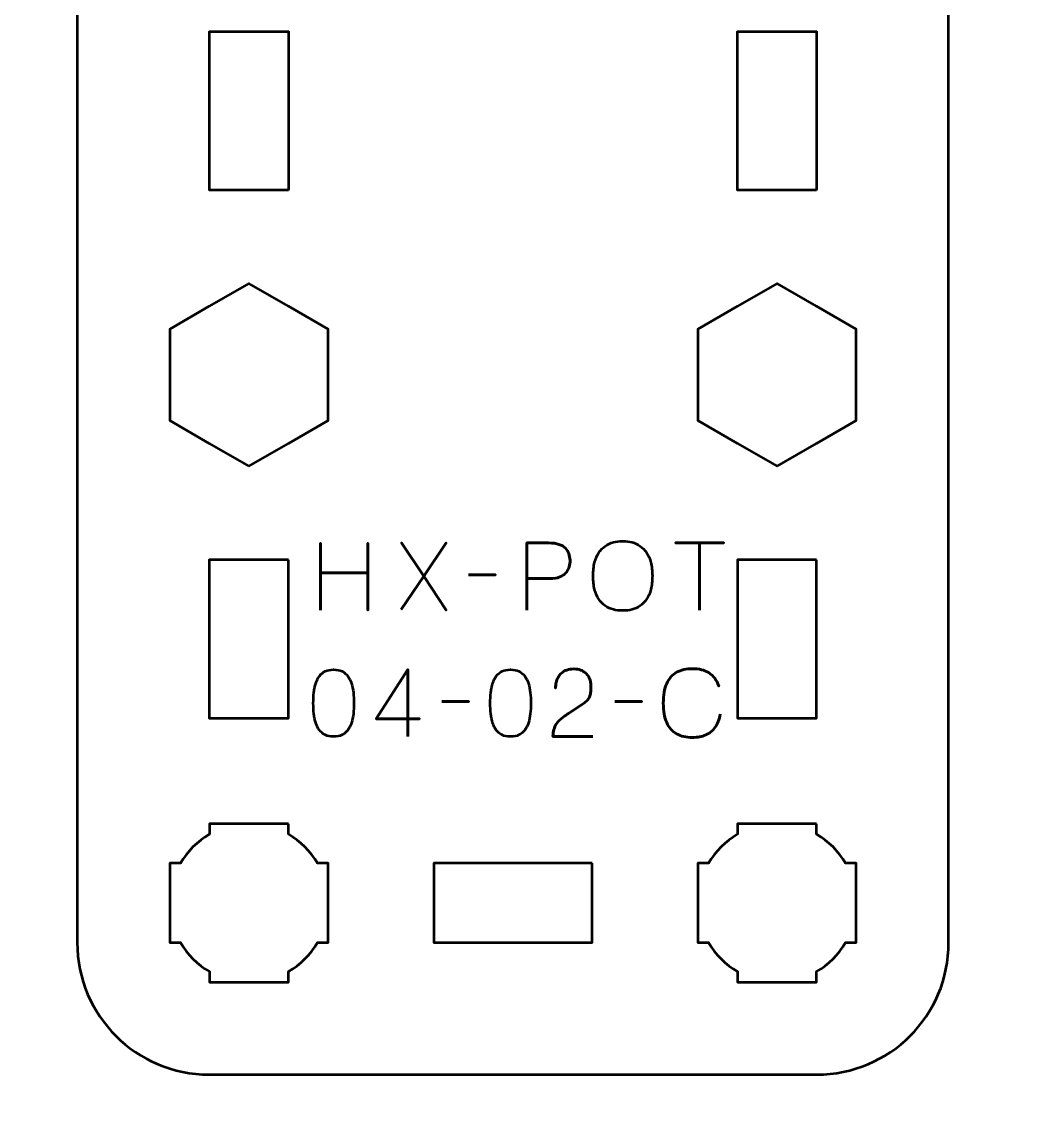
# Model space of a CAD drawing. Header units: centimetres. Extents: x -21 to 0, y -29.7 to 0.
# Drawn here: x -11.96 to -8.145, y -7.95 to -3.813 of the extents above; entities that cross this region are included whole.
import ezdxf

# ---------------------------------------------------------------- set-up
doc = ezdxf.new("R2010")
doc.units = ezdxf.units.CM
doc.header["$MEASUREMENT"] = 0
doc.layers.add('Layer 1', color=7, linetype='Continuous')

msp = doc.modelspace()

# ---------------------------------------------------------------- linework, layer by layer
at = {"layer": 'Layer 1', "color": 1, "lineweight": 53}
msp.add_open_spline([(-21.00003, -29.19995), (-21.00003, -29.19995), (-21.00003, -5.29992), (-21.00003, -5.29992), (-21.00003, -5.29992), (-21.00003, -5.21709), (-20.93286, -5.14992), (-20.85003, -5.14992), (-20.85003, -5.14992), (-20.7672, -5.14992), (-20.70003, -5.08275), (-20.70003, -4.99992), (-20.70003, -4.99992), (-20.70003, -4.91709), (-20.7672, -4.84992), (-20.85003, -4.84992), (-20.85003, -4.84992), (-20.93286, -4.84992), (-21.00003, -4.78275), (-21.00003, -4.69992), (-21.00003, -4.69992), (-21.00003, -4.61709), (-20.93286, -4.54992), (-20.85003, -4.54992), (-20.85003, -4.54992), (-20.7672, -4.54992), (-20.70003, -4.48275), (-20.70003, -4.39992), (-20.70003, -4.39992), (-20.70003, -4.31709), (-20.7672, -4.24992), (-20.85003, -4.24992), (-20.85003, -4.24992), (-20.93286, -4.24992), (-21.00003, -4.18275), (-21.00003, -4.09992), (-21.00003, -4.09992), (-21.00003, -4.01709), (-20.93286, -3.94992), (-20.85003, -3.94992), (-20.85003, -3.94992), (-20.7672, -3.94992), (-20.70003, -3.88275), (-20.70003, -3.79992), (-20.70003, -3.79992), (-20.70003, -3.71709), (-20.7672, -3.64992), (-20.85003, -3.64992), (-20.85003, -3.64992), (-20.93286, -3.64992), (-21.00003, -3.58275), (-21.00003, -3.49992), (-21.00003, -3.49992), (-21.00003, -3.41709), (-20.93286, -3.34992), (-20.85003, -3.34992), (-20.85003, -3.34992), (-20.7672, -3.34992), (-20.70003, -3.28275), (-20.70003, -3.19992), (-20.70003, -3.19992), (-20.70003, -3.11709), (-20.7672, -3.04992), (-20.85003, -3.04992), (-20.85003, -3.04992), (-20.93286, -3.04992), (-21.00003, -2.98275), (-21.00003, -2.89992), (-21.00003, -2.89992), (-21.00003, -2.81709), (-20.93286, -2.74992), (-20.85003, -2.74992), (-20.85003, -2.74992), (-20.7672, -2.74992), (-20.70003, -2.68275), (-20.70003, -2.59992), (-20.70003, -2.59992), (-20.70003, -2.51709), (-20.7672, -2.44992), (-20.85003, -2.44992), (-20.85003, -2.44992), (-20.93286, -2.44992), (-21.00003, -2.38275), (-21.00003, -2.29992), (-21.00003, -2.29992), (-21.00003, -2.21709), (-20.93286, -2.14992), (-20.85003, -2.14992), (-20.85003, -2.14992), (-20.7672, -2.14992), (-20.70003, -2.08275), (-20.70003, -1.99992), (-20.70003, -1.99992), (-20.70003, -1.91709), (-20.7672, -1.84992), (-20.85003, -1.84992), (-20.85003, -1.84992), (-20.93286, -1.84992), (-21.00003, -1.78275), (-21.00003, -1.69992), (-21.00003, -1.69992), (-21.00003, -1.61709), (-20.93286, -1.54992), (-20.85003, -1.54992), (-20.85003, -1.54992), (-20.7672, -1.54992), (-20.70003, -1.48275), (-20.70003, -1.39992), (-20.70003, -1.39992), (-20.70003, -1.31709), (-20.7672, -1.24992), (-20.85003, -1.24992), (-20.85003, -1.24992), (-20.93286, -1.24992), (-21.00003, -1.18275), (-21.00003, -1.09992), (-21.00003, -1.09992), (-21.00003, -1.09992), (-21.00003, -0.49992), (-21.00003, -0.49992), (-21.00003, -0.49992), (-21.00003, -0.22295), (-20.77694, 0.00004), (-20.49994, 0.00004), (-20.49994, 0.00004), (-20.49994, 0.00004), (-0.50008, 0.00004), (-0.50008, 0.00004), (-0.50008, 0.00004), (-0.22294, 0.00004), (0.00002, -0.22295), (0.00002, -0.49992), (0.00002, -0.49992), (0.00002, -0.49992), (0.00002, -29.19995), (0.00002, -29.19995), (0.00002, -29.19995), (0.00002, -29.47695), (-0.22294, -29.70004), (-0.50008, -29.70004), (-0.50008, -29.70004), (-0.50008, -29.70004), (-20.49994, -29.70004), (-20.49994, -29.70004), (-20.49994, -29.70004), (-20.77694, -29.70004), (-21.00003, -29.47695), (-21.00003, -29.19995)], degree=3, knots=[0, 0, 0, 0, 0.027027, 0.027027, 0.027027, 0.027027, 0.0540541, 0.0540541, 0.0540541, 0.0540541, 0.0810811, 0.0810811, 0.0810811, 0.0810811, 0.1081081, 0.1081081, 0.1081081, 0.1081081, 0.1351351, 0.1351351, 0.1351351, 0.1351351, 0.1621622, 0.1621622, 0.1621622, 0.1621622, 0.1891892, 0.1891892, 0.1891892, 0.1891892, 0.2162162, 0.2162162, 0.2162162, 0.2162162, 0.2432432, 0.2432432, 0.2432432, 0.2432432, 0.2702703, 0.2702703, 0.2702703, 0.2702703, 0.2972973, 0.2972973, 0.2972973, 0.2972973, 0.3243243, 0.3243243, 0.3243243, 0.3243243, 0.3513514, 0.3513514, 0.3513514, 0.3513514, 0.3783784, 0.3783784, 0.3783784, 0.3783784, 0.4054054, 0.4054054, 0.4054054, 0.4054054, 0.4324324, 0.4324324, 0.4324324, 0.4324324, 0.4594595, 0.4594595, 0.4594595, 0.4594595, 0.4864865, 0.4864865, 0.4864865, 0.4864865, 0.5135135, 0.5135135, 0.5135135, 0.5135135, 0.5405405, 0.5405405, 0.5405405, 0.5405405, 0.5675676, 0.5675676, 0.5675676, 0.5675676, 0.5945946, 0.5945946, 0.5945946, 0.5945946, 0.6216216, 0.6216216, 0.6216216, 0.6216216, 0.6486486, 0.6486486, 0.6486486, 0.6486486, 0.6756757, 0.6756757, 0.6756757, 0.6756757, 0.7027027, 0.7027027, 0.7027027, 0.7027027, 0.7297297, 0.7297297, 0.7297297, 0.7297297, 0.7567568, 0.7567568, 0.7567568, 0.7567568, 0.7837838, 0.7837838, 0.7837838, 0.7837838, 0.8108108, 0.8108108, 0.8108108, 0.8108108, 0.8378378, 0.8378378, 0.8378378, 0.8378378, 0.8648649, 0.8648649, 0.8648649, 0.8648649, 0.8918919, 0.8918919, 0.8918919, 0.8918919, 0.9189189, 0.9189189, 0.9189189, 0.9189189, 0.9459459, 0.9459459, 0.9459459, 0.9459459, 0.972973, 0.972973, 0.972973, 0.972973, 1, 1, 1, 1], dxfattribs=at)
at = {"layer": 'Layer 1', "color": 3, "lineweight": 53}
msp.add_open_spline([(-8.45002, -1.00008), (-8.45002, -1.00008), (-8.45002, -7.29993), (-8.45002, -7.29993), (-8.45002, -7.29993), (-8.45002, -7.57706), (-8.67312, -7.80002), (-8.95012, -7.80002), (-8.95012, -7.80002), (-8.95012, -7.80002), (-11.25004, -7.80002), (-11.25004, -7.80002), (-11.25004, -7.80002), (-11.52705, -7.80002), (-11.75, -7.57706), (-11.75, -7.29993), (-11.75, -7.29993), (-11.75, -7.29993), (-11.75, -1.00008), (-11.75, -1.00008), (-11.75, -1.00008), (-11.75, -0.72309), (-11.52705, -0.5), (-11.25004, -0.5), (-11.25004, -0.5), (-11.25004, -0.5), (-8.95012, -0.5), (-8.95012, -0.5), (-8.95012, -0.5), (-8.67312, -0.5), (-8.45002, -0.72309), (-8.45002, -1.00008)], degree=3, knots=[0, 0, 0, 0, 0.125, 0.125, 0.125, 0.125, 0.25, 0.25, 0.25, 0.25, 0.375, 0.375, 0.375, 0.375, 0.5, 0.5, 0.5, 0.5, 0.625, 0.625, 0.625, 0.625, 0.75, 0.75, 0.75, 0.75, 0.875, 0.875, 0.875, 0.875, 1, 1, 1, 1], dxfattribs=at)
at = {"layer": 'Layer 1', "lineweight": 53}
for points, knots in [([(-10.94996, -4.45002), (-10.94996, -4.45002), (-10.94996, -3.85002), (-10.94996, -3.85002), (-10.94996, -3.85002), (-10.94996, -3.85002), (-11.24996, -3.85002), (-11.24996, -3.85002), (-11.24996, -3.85002), (-11.24996, -3.85002), (-11.24996, -4.45002), (-11.24996, -4.45002), (-11.24996, -4.45002), (-11.24996, -4.45002), (-10.94996, -4.45002), (-10.94996, -4.45002)], [0, 0, 0, 0, 0.25, 0.25, 0.25, 0.25, 0.5, 0.5, 0.5, 0.5, 0.75, 0.75, 0.75, 0.75, 1, 1, 1, 1]), ([(-8.95004, -4.45002), (-8.95004, -4.45002), (-8.95004, -3.85002), (-8.95004, -3.85002), (-8.95004, -3.85002), (-8.95004, -3.85002), (-9.25004, -3.85002), (-9.25004, -3.85002), (-9.25004, -3.85002), (-9.25004, -3.85002), (-9.25004, -4.45002), (-9.25004, -4.45002), (-9.25004, -4.45002), (-9.25004, -4.45002), (-8.95004, -4.45002), (-8.95004, -4.45002)], [0, 0, 0, 0, 0.25, 0.25, 0.25, 0.25, 0.5, 0.5, 0.5, 0.5, 0.75, 0.75, 0.75, 0.75, 1, 1, 1, 1]), ([(-11.1, -5.49639), (-11.1, -5.49639), (-11.24999, -5.4098), (-11.24999, -5.4098), (-11.24999, -5.4098), (-11.24999, -5.4098), (-11.4, -5.3232), (-11.4, -5.3232), (-11.4, -5.3232), (-11.4, -5.3232), (-11.4, -5.14999), (-11.4, -5.14999), (-11.4, -5.14999), (-11.4, -5.14999), (-11.4, -4.97678), (-11.4, -4.97678), (-11.4, -4.97678), (-11.4, -4.97678), (-11.24999, -4.89018), (-11.24999, -4.89018), (-11.24999, -4.89018), (-11.24999, -4.89018), (-11.1, -4.80359), (-11.1, -4.80359), (-11.1, -4.80359), (-11.1, -4.80359), (-10.95001, -4.89018), (-10.95001, -4.89018), (-10.95001, -4.89018), (-10.95001, -4.89018), (-10.8, -4.97678), (-10.8, -4.97678), (-10.8, -4.97678), (-10.8, -4.97678), (-10.8, -5.14999), (-10.8, -5.14999), (-10.8, -5.14999), (-10.8, -5.14999), (-10.8, -5.3232), (-10.8, -5.3232), (-10.8, -5.3232), (-10.8, -5.3232), (-10.95001, -5.4098), (-10.95001, -5.4098), (-10.95001, -5.4098), (-10.95001, -5.4098), (-11.1, -5.49639), (-11.1, -5.49639)], [0, 0, 0, 0, 0.0833333, 0.0833333, 0.0833333, 0.0833333, 0.1666667, 0.1666667, 0.1666667, 0.1666667, 0.25, 0.25, 0.25, 0.25, 0.3333333, 0.3333333, 0.3333333, 0.3333333, 0.4166667, 0.4166667, 0.4166667, 0.4166667, 0.5, 0.5, 0.5, 0.5, 0.5833333, 0.5833333, 0.5833333, 0.5833333, 0.6666667, 0.6666667, 0.6666667, 0.6666667, 0.75, 0.75, 0.75, 0.75, 0.8333333, 0.8333333, 0.8333333, 0.8333333, 0.9166667, 0.9166667, 0.9166667, 0.9166667, 1, 1, 1, 1]), ([(-9.1, -5.49639), (-9.1, -5.49639), (-9.24999, -5.4098), (-9.24999, -5.4098), (-9.24999, -5.4098), (-9.24999, -5.4098), (-9.4, -5.3232), (-9.4, -5.3232), (-9.4, -5.3232), (-9.4, -5.3232), (-9.4, -5.14999), (-9.4, -5.14999), (-9.4, -5.14999), (-9.4, -5.14999), (-9.4, -4.97678), (-9.4, -4.97678), (-9.4, -4.97678), (-9.4, -4.97678), (-9.24999, -4.89018), (-9.24999, -4.89018), (-9.24999, -4.89018), (-9.24999, -4.89018), (-9.1, -4.80359), (-9.1, -4.80359), (-9.1, -4.80359), (-9.1, -4.80359), (-8.95001, -4.89018), (-8.95001, -4.89018), (-8.95001, -4.89018), (-8.95001, -4.89018), (-8.8, -4.97678), (-8.8, -4.97678), (-8.8, -4.97678), (-8.8, -4.97678), (-8.8, -5.14999), (-8.8, -5.14999), (-8.8, -5.14999), (-8.8, -5.14999), (-8.8, -5.3232), (-8.8, -5.3232), (-8.8, -5.3232), (-8.8, -5.3232), (-8.95001, -5.4098), (-8.95001, -5.4098), (-8.95001, -5.4098), (-8.95001, -5.4098), (-9.1, -5.49639), (-9.1, -5.49639)], [0, 0, 0, 0, 0.0833333, 0.0833333, 0.0833333, 0.0833333, 0.1666667, 0.1666667, 0.1666667, 0.1666667, 0.25, 0.25, 0.25, 0.25, 0.3333333, 0.3333333, 0.3333333, 0.3333333, 0.4166667, 0.4166667, 0.4166667, 0.4166667, 0.5, 0.5, 0.5, 0.5, 0.5833333, 0.5833333, 0.5833333, 0.5833333, 0.6666667, 0.6666667, 0.6666667, 0.6666667, 0.75, 0.75, 0.75, 0.75, 0.8333333, 0.8333333, 0.8333333, 0.8333333, 0.9166667, 0.9166667, 0.9166667, 0.9166667, 1, 1, 1, 1]), ([(-10.95004, -5.84998), (-10.95004, -5.84998), (-10.95004, -6.44998), (-10.95004, -6.44998), (-10.95004, -6.44998), (-10.95004, -6.44998), (-11.25004, -6.44998), (-11.25004, -6.44998), (-11.25004, -6.44998), (-11.25004, -6.44998), (-11.25004, -5.84998), (-11.25004, -5.84998), (-11.25004, -5.84998), (-11.25004, -5.84998), (-10.95004, -5.84998), (-10.95004, -5.84998)], [0, 0, 0, 0, 0.25, 0.25, 0.25, 0.25, 0.5, 0.5, 0.5, 0.5, 0.75, 0.75, 0.75, 0.75, 1, 1, 1, 1]), ([(-8.95012, -5.84998), (-8.95012, -5.84998), (-8.95012, -6.44998), (-8.95012, -6.44998), (-8.95012, -6.44998), (-8.95012, -6.44998), (-9.25012, -6.44998), (-9.25012, -6.44998), (-9.25012, -6.44998), (-9.25012, -6.44998), (-9.25012, -5.84998), (-9.25012, -5.84998), (-9.25012, -5.84998), (-9.25012, -5.84998), (-8.95012, -5.84998), (-8.95012, -5.84998)], [0, 0, 0, 0, 0.25, 0.25, 0.25, 0.25, 0.5, 0.5, 0.5, 0.5, 0.75, 0.75, 0.75, 0.75, 1, 1, 1, 1]), ([(-10.94993, -6.84999), (-10.94993, -6.84999), (-10.94993, -6.8901), (-10.94993, -6.8901), (-10.94993, -6.8901), (-10.90445, -6.91642), (-10.86642, -6.95445), (-10.84011, -6.99992), (-10.84011, -6.99992), (-10.84011, -6.99992), (-10.8, -6.99992), (-10.8, -6.99992), (-10.8, -6.99992), (-10.8, -6.99992), (-10.8, -7.14999), (-10.8, -7.14999), (-10.8, -7.14999), (-10.8, -7.14999), (-10.8, -7.29992), (-10.8, -7.29992), (-10.8, -7.29992), (-10.8, -7.29992), (-10.84011, -7.29992), (-10.84011, -7.29992), (-10.84011, -7.29992), (-10.86642, -7.34554), (-10.90445, -7.38346), (-10.94993, -7.40978), (-10.94993, -7.40978), (-10.94993, -7.40978), (-10.94993, -7.45), (-10.94993, -7.45), (-10.94993, -7.45), (-10.94993, -7.45), (-11.1, -7.45), (-11.1, -7.45), (-11.1, -7.45), (-11.1, -7.45), (-11.24993, -7.45), (-11.24993, -7.45), (-11.24993, -7.45), (-11.24993, -7.45), (-11.24993, -7.40978), (-11.24993, -7.40978), (-11.24993, -7.40978), (-11.2954, -7.38346), (-11.33343, -7.34554), (-11.35975, -7.29992), (-11.35975, -7.29992), (-11.35975, -7.29992), (-11.4, -7.29992), (-11.4, -7.29992), (-11.4, -7.29992), (-11.4, -7.29992), (-11.4, -7.14999), (-11.4, -7.14999), (-11.4, -7.14999), (-11.4, -7.14999), (-11.4, -6.99992), (-11.4, -6.99992), (-11.4, -6.99992), (-11.4, -6.99992), (-11.35975, -6.99992), (-11.35975, -6.99992), (-11.35975, -6.99992), (-11.33343, -6.95445), (-11.2954, -6.91642), (-11.24993, -6.8901), (-11.24993, -6.8901), (-11.24993, -6.8901), (-11.24993, -6.84999), (-11.24993, -6.84999), (-11.24993, -6.84999), (-11.24993, -6.84999), (-11.1, -6.84999), (-11.1, -6.84999), (-11.1, -6.84999), (-11.1, -6.84999), (-10.94993, -6.84999), (-10.94993, -6.84999)], [0, 0, 0, 0, 0.05, 0.05, 0.05, 0.05, 0.1, 0.1, 0.1, 0.1, 0.15, 0.15, 0.15, 0.15, 0.2, 0.2, 0.2, 0.2, 0.25, 0.25, 0.25, 0.25, 0.3, 0.3, 0.3, 0.3, 0.35, 0.35, 0.35, 0.35, 0.4, 0.4, 0.4, 0.4, 0.45, 0.45, 0.45, 0.45, 0.5, 0.5, 0.5, 0.5, 0.55, 0.55, 0.55, 0.55, 0.6, 0.6, 0.6, 0.6, 0.65, 0.65, 0.65, 0.65, 0.7, 0.7, 0.7, 0.7, 0.75, 0.75, 0.75, 0.75, 0.8, 0.8, 0.8, 0.8, 0.85, 0.85, 0.85, 0.85, 0.9, 0.9, 0.9, 0.9, 0.95, 0.95, 0.95, 0.95, 1, 1, 1, 1]), ([(-8.94993, -6.84999), (-8.94993, -6.84999), (-8.94993, -6.8901), (-8.94993, -6.8901), (-8.94993, -6.8901), (-8.90445, -6.91642), (-8.86642, -6.95445), (-8.84011, -6.99992), (-8.84011, -6.99992), (-8.84011, -6.99992), (-8.8, -6.99992), (-8.8, -6.99992), (-8.8, -6.99992), (-8.8, -6.99992), (-8.8, -7.14999), (-8.8, -7.14999), (-8.8, -7.14999), (-8.8, -7.14999), (-8.8, -7.29992), (-8.8, -7.29992), (-8.8, -7.29992), (-8.8, -7.29992), (-8.84011, -7.29992), (-8.84011, -7.29992), (-8.84011, -7.29992), (-8.86642, -7.34554), (-8.90445, -7.38346), (-8.94993, -7.40978), (-8.94993, -7.40978), (-8.94993, -7.40978), (-8.94993, -7.45), (-8.94993, -7.45), (-8.94993, -7.45), (-8.94993, -7.45), (-9.1, -7.45), (-9.1, -7.45), (-9.1, -7.45), (-9.1, -7.45), (-9.24993, -7.45), (-9.24993, -7.45), (-9.24993, -7.45), (-9.24993, -7.45), (-9.24993, -7.40978), (-9.24993, -7.40978), (-9.24993, -7.40978), (-9.2954, -7.38346), (-9.33343, -7.34554), (-9.35975, -7.29992), (-9.35975, -7.29992), (-9.35975, -7.29992), (-9.4, -7.29992), (-9.4, -7.29992), (-9.4, -7.29992), (-9.4, -7.29992), (-9.4, -7.14999), (-9.4, -7.14999), (-9.4, -7.14999), (-9.4, -7.14999), (-9.4, -6.99992), (-9.4, -6.99992), (-9.4, -6.99992), (-9.4, -6.99992), (-9.35975, -6.99992), (-9.35975, -6.99992), (-9.35975, -6.99992), (-9.33343, -6.95445), (-9.2954, -6.91642), (-9.24993, -6.8901), (-9.24993, -6.8901), (-9.24993, -6.8901), (-9.24993, -6.84999), (-9.24993, -6.84999), (-9.24993, -6.84999), (-9.24993, -6.84999), (-9.1, -6.84999), (-9.1, -6.84999), (-9.1, -6.84999), (-9.1, -6.84999), (-8.94993, -6.84999), (-8.94993, -6.84999)], [0, 0, 0, 0, 0.05, 0.05, 0.05, 0.05, 0.1, 0.1, 0.1, 0.1, 0.15, 0.15, 0.15, 0.15, 0.2, 0.2, 0.2, 0.2, 0.25, 0.25, 0.25, 0.25, 0.3, 0.3, 0.3, 0.3, 0.35, 0.35, 0.35, 0.35, 0.4, 0.4, 0.4, 0.4, 0.45, 0.45, 0.45, 0.45, 0.5, 0.5, 0.5, 0.5, 0.55, 0.55, 0.55, 0.55, 0.6, 0.6, 0.6, 0.6, 0.65, 0.65, 0.65, 0.65, 0.7, 0.7, 0.7, 0.7, 0.75, 0.75, 0.75, 0.75, 0.8, 0.8, 0.8, 0.8, 0.85, 0.85, 0.85, 0.85, 0.9, 0.9, 0.9, 0.9, 0.95, 0.95, 0.95, 0.95, 1, 1, 1, 1]), ([(-9.80007, -6.99993), (-9.80007, -6.99993), (-9.80007, -7.29993), (-9.80007, -7.29993), (-9.80007, -7.29993), (-9.80007, -7.29993), (-10.40007, -7.29993), (-10.40007, -7.29993), (-10.40007, -7.29993), (-10.40007, -7.29993), (-10.40007, -6.99993), (-10.40007, -6.99993), (-10.40007, -6.99993), (-10.40007, -6.99993), (-9.80007, -6.99993), (-9.80007, -6.99993)], [0, 0, 0, 0, 0.25, 0.25, 0.25, 0.25, 0.5, 0.5, 0.5, 0.5, 0.75, 0.75, 0.75, 0.75, 1, 1, 1, 1])]:
    msp.add_open_spline(points, degree=3, knots=knots, dxfattribs=at)
at = {"layer": 'Layer 1', "color": 5, "lineweight": 53}
for points, knots in [([(-10.82949, -6.04086), (-10.82949, -6.04086), (-10.82949, -5.9001), (-10.82949, -5.9001), (-10.82949, -5.9001), (-10.82949, -5.9001), (-10.64992, -5.9001), (-10.64992, -5.9001), (-10.64992, -5.9001), (-10.64992, -5.9001), (-10.64992, -6.04086), (-10.64992, -6.04086), (-10.64992, -6.04086), (-10.64992, -6.04086), (-10.64992, -5.78686), (-10.64992, -5.78686), (-10.64992, -5.78686), (-10.64992, -5.78686), (-10.64992, -5.9001), (-10.64992, -5.9001), (-10.64992, -5.9001), (-10.64992, -5.9001), (-10.82949, -5.9001), (-10.82949, -5.9001), (-10.82949, -5.9001), (-10.82949, -5.9001), (-10.82949, -5.78686), (-10.82949, -5.78686), (-10.82949, -5.78686), (-10.82949, -5.78686), (-10.82949, -6.04086), (-10.82949, -6.04086)], [0, 0, 0, 0, 0.125, 0.125, 0.125, 0.125, 0.25, 0.25, 0.25, 0.25, 0.375, 0.375, 0.375, 0.375, 0.5, 0.5, 0.5, 0.5, 0.625, 0.625, 0.625, 0.625, 0.75, 0.75, 0.75, 0.75, 0.875, 0.875, 0.875, 0.875, 1, 1, 1, 1]), ([(-10.52328, -6.0391), (-10.52328, -6.0391), (-10.43791, -5.9128), (-10.43791, -5.9128), (-10.43791, -5.9128), (-10.43791, -5.9128), (-10.52187, -5.78651), (-10.52187, -5.78651), (-10.52187, -5.78651), (-10.52187, -5.78651), (-10.43791, -5.9128), (-10.43791, -5.9128), (-10.43791, -5.9128), (-10.43791, -5.9128), (-10.35289, -5.78651), (-10.35289, -5.78651), (-10.35289, -5.78651), (-10.35289, -5.78651), (-10.43791, -5.9128), (-10.43791, -5.9128), (-10.43791, -5.9128), (-10.43791, -5.9128), (-10.35289, -6.04086), (-10.35289, -6.04086), (-10.35289, -6.04086), (-10.35289, -6.04086), (-10.43791, -5.9128), (-10.43791, -5.9128), (-10.43791, -5.9128), (-10.43791, -5.9128), (-10.52328, -6.0391), (-10.52328, -6.0391)], [0, 0, 0, 0, 0.125, 0.125, 0.125, 0.125, 0.25, 0.25, 0.25, 0.25, 0.375, 0.375, 0.375, 0.375, 0.5, 0.5, 0.5, 0.5, 0.625, 0.625, 0.625, 0.625, 0.75, 0.75, 0.75, 0.75, 0.875, 0.875, 0.875, 0.875, 1, 1, 1, 1]), ([(-10.04702, -6.04086), (-10.04702, -6.04086), (-10.04702, -5.78651), (-10.04702, -5.78651), (-10.04702, -5.78651), (-10.04702, -5.78651), (-9.96588, -5.78651), (-9.96588, -5.78651), (-9.96588, -5.78651), (-9.94965, -5.78656), (-9.93631, -5.78839), (-9.92578, -5.79191), (-9.92578, -5.79191), (-9.91531, -5.79538), (-9.90708, -5.80021), (-9.90114, -5.80632), (-9.90114, -5.80632), (-9.89521, -5.81238), (-9.89097, -5.81931), (-9.88839, -5.82713), (-9.88839, -5.82713), (-9.88586, -5.83495), (-9.88439, -5.84313), (-9.88404, -5.85177), (-9.88404, -5.85177), (-9.88362, -5.86041), (-9.88462, -5.86888), (-9.88697, -5.87711), (-9.88697, -5.87711), (-9.88939, -5.88534), (-9.89344, -5.89281), (-9.89926, -5.89951), (-9.89926, -5.89951), (-9.90503, -5.90622), (-9.91285, -5.91157), (-9.92266, -5.91551), (-9.92266, -5.91551), (-9.93248, -5.9195), (-9.94465, -5.9215), (-9.95918, -5.92162), (-9.95918, -5.92162), (-9.95918, -5.92162), (-10.04702, -5.92162), (-10.04702, -5.92162), (-10.04702, -5.92162), (-10.04702, -5.92162), (-9.95918, -5.92162), (-9.95918, -5.92162), (-9.95918, -5.92162), (-9.94495, -5.9215), (-9.9329, -5.9195), (-9.92313, -5.91551), (-9.92313, -5.91551), (-9.91332, -5.91157), (-9.9055, -5.90622), (-9.89962, -5.89951), (-9.89962, -5.89951), (-9.8938, -5.89281), (-9.88962, -5.88534), (-9.88715, -5.87711), (-9.88715, -5.87711), (-9.88468, -5.86888), (-9.88362, -5.86041), (-9.88404, -5.85177), (-9.88404, -5.85177), (-9.88439, -5.84313), (-9.88586, -5.83495), (-9.8885, -5.82713), (-9.8885, -5.82713), (-9.89109, -5.81931), (-9.89544, -5.81238), (-9.90138, -5.80632), (-9.90138, -5.80632), (-9.90738, -5.80021), (-9.91561, -5.79538), (-9.92607, -5.79191), (-9.92607, -5.79191), (-9.9366, -5.78839), (-9.94983, -5.78656), (-9.96588, -5.78651), (-9.96588, -5.78651), (-9.96588, -5.78651), (-10.04702, -5.78651), (-10.04702, -5.78651), (-10.04702, -5.78651), (-10.04702, -5.78651), (-10.04702, -6.04086), (-10.04702, -6.04086)], [0, 0, 0, 0, 0.0454545, 0.0454545, 0.0454545, 0.0454545, 0.0909091, 0.0909091, 0.0909091, 0.0909091, 0.1363636, 0.1363636, 0.1363636, 0.1363636, 0.1818182, 0.1818182, 0.1818182, 0.1818182, 0.2272727, 0.2272727, 0.2272727, 0.2272727, 0.2727273, 0.2727273, 0.2727273, 0.2727273, 0.3181818, 0.3181818, 0.3181818, 0.3181818, 0.3636364, 0.3636364, 0.3636364, 0.3636364, 0.4090909, 0.4090909, 0.4090909, 0.4090909, 0.4545455, 0.4545455, 0.4545455, 0.4545455, 0.5, 0.5, 0.5, 0.5, 0.5454545, 0.5454545, 0.5454545, 0.5454545, 0.5909091, 0.5909091, 0.5909091, 0.5909091, 0.6363636, 0.6363636, 0.6363636, 0.6363636, 0.6818182, 0.6818182, 0.6818182, 0.6818182, 0.7272727, 0.7272727, 0.7272727, 0.7272727, 0.7727273, 0.7727273, 0.7727273, 0.7727273, 0.8181818, 0.8181818, 0.8181818, 0.8181818, 0.8636364, 0.8636364, 0.8636364, 0.8636364, 0.9090909, 0.9090909, 0.9090909, 0.9090909, 0.9545455, 0.9545455, 0.9545455, 0.9545455, 1, 1, 1, 1]), ([(-9.68437, -6.04298), (-9.67196, -6.04304), (-9.6602, -6.04157), (-9.64897, -6.03868), (-9.64897, -6.03868), (-9.6378, -6.03574), (-9.62757, -6.03116), (-9.61822, -6.02481), (-9.61822, -6.02481), (-9.60887, -6.01852), (-9.60076, -6.01023), (-9.59388, -6), (-9.59388, -6), (-9.587, -5.98977), (-9.58171, -5.97736), (-9.57794, -5.96278), (-9.57794, -5.96278), (-9.57412, -5.9482), (-9.57224, -5.9312), (-9.57218, -5.91174), (-9.57218, -5.91174), (-9.57224, -5.89228), (-9.57412, -5.87529), (-9.57794, -5.86065), (-9.57794, -5.86065), (-9.58171, -5.84601), (-9.587, -5.83354), (-9.59388, -5.82325), (-9.59388, -5.82325), (-9.60076, -5.81296), (-9.60887, -5.80461), (-9.61822, -5.79821), (-9.61822, -5.79821), (-9.62757, -5.7918), (-9.6378, -5.78715), (-9.64897, -5.78415), (-9.64897, -5.78415), (-9.6602, -5.78121), (-9.67196, -5.77974), (-9.68437, -5.7798), (-9.68437, -5.7798), (-9.69677, -5.77974), (-9.70853, -5.78121), (-9.71976, -5.78415), (-9.71976, -5.78415), (-9.73093, -5.78715), (-9.74116, -5.7918), (-9.75051, -5.79821), (-9.75051, -5.79821), (-9.75986, -5.80461), (-9.76797, -5.81296), (-9.77485, -5.82325), (-9.77485, -5.82325), (-9.78173, -5.83354), (-9.78702, -5.84601), (-9.79079, -5.86065), (-9.79079, -5.86065), (-9.79461, -5.87529), (-9.79649, -5.89228), (-9.79655, -5.91174), (-9.79655, -5.91174), (-9.79649, -5.9312), (-9.79461, -5.9482), (-9.79079, -5.96278), (-9.79079, -5.96278), (-9.78702, -5.97736), (-9.78173, -5.98977), (-9.77485, -6), (-9.77485, -6), (-9.76797, -6.01023), (-9.75986, -6.01852), (-9.75051, -6.02481), (-9.75051, -6.02481), (-9.74116, -6.03116), (-9.73093, -6.03574), (-9.71976, -6.03868), (-9.71976, -6.03868), (-9.70853, -6.04157), (-9.69677, -6.04304), (-9.68437, -6.04298)], [0, 0, 0, 0, 0.05, 0.05, 0.05, 0.05, 0.1, 0.1, 0.1, 0.1, 0.15, 0.15, 0.15, 0.15, 0.2, 0.2, 0.2, 0.2, 0.25, 0.25, 0.25, 0.25, 0.3, 0.3, 0.3, 0.3, 0.35, 0.35, 0.35, 0.35, 0.4, 0.4, 0.4, 0.4, 0.45, 0.45, 0.45, 0.45, 0.5, 0.5, 0.5, 0.5, 0.55, 0.55, 0.55, 0.55, 0.6, 0.6, 0.6, 0.6, 0.65, 0.65, 0.65, 0.65, 0.7, 0.7, 0.7, 0.7, 0.75, 0.75, 0.75, 0.75, 0.8, 0.8, 0.8, 0.8, 0.85, 0.85, 0.85, 0.85, 0.9, 0.9, 0.9, 0.9, 0.95, 0.95, 0.95, 0.95, 1, 1, 1, 1]), ([(-9.68437, -6.04298), (-9.67196, -6.04304), (-9.6602, -6.04157), (-9.64897, -6.03868), (-9.64897, -6.03868), (-9.6378, -6.03574), (-9.62757, -6.03116), (-9.61822, -6.02481), (-9.61822, -6.02481), (-9.60887, -6.01852), (-9.60076, -6.01023), (-9.59388, -6), (-9.59388, -6), (-9.587, -5.98977), (-9.58171, -5.97736), (-9.57794, -5.96278), (-9.57794, -5.96278), (-9.57412, -5.9482), (-9.57224, -5.9312), (-9.57218, -5.91174), (-9.57218, -5.91174), (-9.57224, -5.89228), (-9.57412, -5.87529), (-9.57794, -5.86065), (-9.57794, -5.86065), (-9.58171, -5.84601), (-9.587, -5.83354), (-9.59388, -5.82325), (-9.59388, -5.82325), (-9.60076, -5.81296), (-9.60887, -5.80461), (-9.61822, -5.79821), (-9.61822, -5.79821), (-9.62757, -5.7918), (-9.6378, -5.78715), (-9.64897, -5.78415), (-9.64897, -5.78415), (-9.6602, -5.78121), (-9.67196, -5.77974), (-9.68437, -5.7798), (-9.68437, -5.7798), (-9.69677, -5.77974), (-9.70853, -5.78121), (-9.71976, -5.78415), (-9.71976, -5.78415), (-9.73093, -5.78715), (-9.74116, -5.7918), (-9.75051, -5.79821), (-9.75051, -5.79821), (-9.75986, -5.80461), (-9.76797, -5.81296), (-9.77485, -5.82325), (-9.77485, -5.82325), (-9.78173, -5.83354), (-9.78702, -5.84601), (-9.79079, -5.86065), (-9.79079, -5.86065), (-9.79461, -5.87529), (-9.79649, -5.89228), (-9.79655, -5.91174), (-9.79655, -5.91174), (-9.79649, -5.9312), (-9.79461, -5.9482), (-9.79079, -5.96278), (-9.79079, -5.96278), (-9.78702, -5.97736), (-9.78173, -5.98977), (-9.77485, -6), (-9.77485, -6), (-9.76797, -6.01023), (-9.75986, -6.01852), (-9.75051, -6.02481), (-9.75051, -6.02481), (-9.74116, -6.03116), (-9.73093, -6.03574), (-9.71976, -6.03868), (-9.71976, -6.03868), (-9.70853, -6.04157), (-9.69677, -6.04304), (-9.68437, -6.04298)], [0, 0, 0, 0, 0.05, 0.05, 0.05, 0.05, 0.1, 0.1, 0.1, 0.1, 0.15, 0.15, 0.15, 0.15, 0.2, 0.2, 0.2, 0.2, 0.25, 0.25, 0.25, 0.25, 0.3, 0.3, 0.3, 0.3, 0.35, 0.35, 0.35, 0.35, 0.4, 0.4, 0.4, 0.4, 0.45, 0.45, 0.45, 0.45, 0.5, 0.5, 0.5, 0.5, 0.55, 0.55, 0.55, 0.55, 0.6, 0.6, 0.6, 0.6, 0.65, 0.65, 0.65, 0.65, 0.7, 0.7, 0.7, 0.7, 0.75, 0.75, 0.75, 0.75, 0.8, 0.8, 0.8, 0.8, 0.85, 0.85, 0.85, 0.85, 0.9, 0.9, 0.9, 0.9, 0.95, 0.95, 0.95, 0.95, 1, 1, 1, 1]), ([(-9.39368, -6.04086), (-9.39368, -6.04086), (-9.39368, -5.78651), (-9.39368, -5.78651), (-9.39368, -5.78651), (-9.39368, -5.78651), (-9.48505, -5.78651), (-9.48505, -5.78651), (-9.48505, -5.78651), (-9.48505, -5.78651), (-9.3016, -5.78651), (-9.3016, -5.78651), (-9.3016, -5.78651), (-9.3016, -5.78651), (-9.39368, -5.78651), (-9.39368, -5.78651), (-9.39368, -5.78651), (-9.39368, -5.78651), (-9.39368, -6.04086), (-9.39368, -6.04086)], [0, 0, 0, 0, 0.2, 0.2, 0.2, 0.2, 0.4, 0.4, 0.4, 0.4, 0.6, 0.6, 0.6, 0.6, 0.8, 0.8, 0.8, 0.8, 1, 1, 1, 1]), ([(-10.26857, -5.90786), (-10.26857, -5.90786), (-10.16591, -5.90786), (-10.16591, -5.90786), (-10.16591, -5.90786), (-10.16591, -5.90786), (-10.26857, -5.90786), (-10.26857, -5.90786)], [0, 0, 0, 0, 0.5, 0.5, 0.5, 0.5, 1, 1, 1, 1]), ([(-10.77922, -6.52028), (-10.76688, -6.52022), (-10.75623, -6.51805), (-10.74736, -6.51381), (-10.74736, -6.51381), (-10.73854, -6.50958), (-10.73119, -6.50352), (-10.72531, -6.49582), (-10.72531, -6.49582), (-10.71949, -6.48806), (-10.7149, -6.47889), (-10.71149, -6.4683), (-10.71149, -6.4683), (-10.70814, -6.45772), (-10.70573, -6.44614), (-10.70438, -6.43344), (-10.70438, -6.43344), (-10.70296, -6.42074), (-10.70226, -6.40739), (-10.70232, -6.39328), (-10.70232, -6.39328), (-10.70226, -6.37923), (-10.70296, -6.36588), (-10.70438, -6.35324), (-10.70438, -6.35324), (-10.70573, -6.3406), (-10.70814, -6.32896), (-10.71149, -6.31837), (-10.71149, -6.31837), (-10.7149, -6.30785), (-10.71949, -6.29868), (-10.72531, -6.29086), (-10.72531, -6.29086), (-10.73119, -6.28309), (-10.73854, -6.27704), (-10.74736, -6.2728), (-10.74736, -6.2728), (-10.75623, -6.26851), (-10.76688, -6.26634), (-10.77922, -6.26628), (-10.77922, -6.26628), (-10.79157, -6.26634), (-10.80221, -6.26851), (-10.81109, -6.2728), (-10.81109, -6.2728), (-10.81991, -6.27704), (-10.82726, -6.28309), (-10.83314, -6.29086), (-10.83314, -6.29086), (-10.83896, -6.29868), (-10.84355, -6.30785), (-10.84696, -6.31837), (-10.84696, -6.31837), (-10.85031, -6.32896), (-10.85272, -6.3406), (-10.85407, -6.35324), (-10.85407, -6.35324), (-10.85548, -6.36588), (-10.85619, -6.37923), (-10.85613, -6.39328), (-10.85613, -6.39328), (-10.85619, -6.40739), (-10.85548, -6.42074), (-10.85407, -6.43344), (-10.85407, -6.43344), (-10.85272, -6.44614), (-10.85031, -6.45772), (-10.84696, -6.4683), (-10.84696, -6.4683), (-10.84355, -6.47889), (-10.83896, -6.48806), (-10.83314, -6.49582), (-10.83314, -6.49582), (-10.82726, -6.50352), (-10.81991, -6.50958), (-10.81109, -6.51381), (-10.81109, -6.51381), (-10.80221, -6.51805), (-10.79157, -6.52022), (-10.77922, -6.52028)], [0, 0, 0, 0, 0.05, 0.05, 0.05, 0.05, 0.1, 0.1, 0.1, 0.1, 0.15, 0.15, 0.15, 0.15, 0.2, 0.2, 0.2, 0.2, 0.25, 0.25, 0.25, 0.25, 0.3, 0.3, 0.3, 0.3, 0.35, 0.35, 0.35, 0.35, 0.4, 0.4, 0.4, 0.4, 0.45, 0.45, 0.45, 0.45, 0.5, 0.5, 0.5, 0.5, 0.55, 0.55, 0.55, 0.55, 0.6, 0.6, 0.6, 0.6, 0.65, 0.65, 0.65, 0.65, 0.7, 0.7, 0.7, 0.7, 0.75, 0.75, 0.75, 0.75, 0.8, 0.8, 0.8, 0.8, 0.85, 0.85, 0.85, 0.85, 0.9, 0.9, 0.9, 0.9, 0.95, 0.95, 0.95, 0.95, 1, 1, 1, 1]), ([(-10.77922, -6.52028), (-10.76688, -6.52022), (-10.75623, -6.51805), (-10.74736, -6.51381), (-10.74736, -6.51381), (-10.73854, -6.50958), (-10.73119, -6.50352), (-10.72531, -6.49582), (-10.72531, -6.49582), (-10.71949, -6.48806), (-10.7149, -6.47889), (-10.71149, -6.4683), (-10.71149, -6.4683), (-10.70814, -6.45772), (-10.70573, -6.44614), (-10.70438, -6.43344), (-10.70438, -6.43344), (-10.70296, -6.42074), (-10.70226, -6.40739), (-10.70232, -6.39328), (-10.70232, -6.39328), (-10.70226, -6.37923), (-10.70296, -6.36588), (-10.70438, -6.35324), (-10.70438, -6.35324), (-10.70573, -6.3406), (-10.70814, -6.32896), (-10.71149, -6.31837), (-10.71149, -6.31837), (-10.7149, -6.30785), (-10.71949, -6.29868), (-10.72531, -6.29086), (-10.72531, -6.29086), (-10.73119, -6.28309), (-10.73854, -6.27704), (-10.74736, -6.2728), (-10.74736, -6.2728), (-10.75623, -6.26851), (-10.76688, -6.26634), (-10.77922, -6.26628), (-10.77922, -6.26628), (-10.79157, -6.26634), (-10.80221, -6.26851), (-10.81109, -6.2728), (-10.81109, -6.2728), (-10.81991, -6.27704), (-10.82726, -6.28309), (-10.83314, -6.29086), (-10.83314, -6.29086), (-10.83896, -6.29868), (-10.84355, -6.30785), (-10.84696, -6.31837), (-10.84696, -6.31837), (-10.85031, -6.32896), (-10.85272, -6.3406), (-10.85407, -6.35324), (-10.85407, -6.35324), (-10.85548, -6.36588), (-10.85619, -6.37923), (-10.85613, -6.39328), (-10.85613, -6.39328), (-10.85619, -6.40739), (-10.85548, -6.42074), (-10.85407, -6.43344), (-10.85407, -6.43344), (-10.85272, -6.44614), (-10.85031, -6.45772), (-10.84696, -6.4683), (-10.84696, -6.4683), (-10.84355, -6.47889), (-10.83896, -6.48806), (-10.83314, -6.49582), (-10.83314, -6.49582), (-10.82726, -6.50352), (-10.81991, -6.50958), (-10.81109, -6.51381), (-10.81109, -6.51381), (-10.80221, -6.51805), (-10.79157, -6.52022), (-10.77922, -6.52028)], [0, 0, 0, 0, 0.05, 0.05, 0.05, 0.05, 0.1, 0.1, 0.1, 0.1, 0.15, 0.15, 0.15, 0.15, 0.2, 0.2, 0.2, 0.2, 0.25, 0.25, 0.25, 0.25, 0.3, 0.3, 0.3, 0.3, 0.35, 0.35, 0.35, 0.35, 0.4, 0.4, 0.4, 0.4, 0.45, 0.45, 0.45, 0.45, 0.5, 0.5, 0.5, 0.5, 0.55, 0.55, 0.55, 0.55, 0.6, 0.6, 0.6, 0.6, 0.65, 0.65, 0.65, 0.65, 0.7, 0.7, 0.7, 0.7, 0.75, 0.75, 0.75, 0.75, 0.8, 0.8, 0.8, 0.8, 0.85, 0.85, 0.85, 0.85, 0.9, 0.9, 0.9, 0.9, 0.95, 0.95, 0.95, 0.95, 1, 1, 1, 1]), ([(-10.49876, -6.52028), (-10.49876, -6.52028), (-10.49876, -6.26593), (-10.49876, -6.26593), (-10.49876, -6.26593), (-10.49876, -6.26593), (-10.61871, -6.45255), (-10.61871, -6.45255), (-10.61871, -6.45255), (-10.61871, -6.45255), (-10.45361, -6.45255), (-10.45361, -6.45255), (-10.45361, -6.45255), (-10.45361, -6.45255), (-10.61871, -6.45255), (-10.61871, -6.45255), (-10.61871, -6.45255), (-10.61871, -6.45255), (-10.49876, -6.26593), (-10.49876, -6.26593), (-10.49876, -6.26593), (-10.49876, -6.26593), (-10.49876, -6.52028), (-10.49876, -6.52028)], [0, 0, 0, 0, 0.1666667, 0.1666667, 0.1666667, 0.1666667, 0.3333333, 0.3333333, 0.3333333, 0.3333333, 0.5, 0.5, 0.5, 0.5, 0.6666667, 0.6666667, 0.6666667, 0.6666667, 0.8333333, 0.8333333, 0.8333333, 0.8333333, 1, 1, 1, 1]), ([(-10.10929, -6.52028), (-10.09695, -6.52022), (-10.0863, -6.51805), (-10.07743, -6.51381), (-10.07743, -6.51381), (-10.06861, -6.50958), (-10.06126, -6.50352), (-10.05538, -6.49582), (-10.05538, -6.49582), (-10.04956, -6.48806), (-10.04497, -6.47889), (-10.04156, -6.4683), (-10.04156, -6.4683), (-10.03821, -6.45772), (-10.0358, -6.44614), (-10.03445, -6.43344), (-10.03445, -6.43344), (-10.03303, -6.42074), (-10.03233, -6.40739), (-10.03239, -6.39328), (-10.03239, -6.39328), (-10.03233, -6.37923), (-10.03303, -6.36588), (-10.03445, -6.35324), (-10.03445, -6.35324), (-10.0358, -6.3406), (-10.03821, -6.32896), (-10.04156, -6.31837), (-10.04156, -6.31837), (-10.04497, -6.30785), (-10.04956, -6.29868), (-10.05538, -6.29086), (-10.05538, -6.29086), (-10.06126, -6.28309), (-10.06861, -6.27704), (-10.07743, -6.2728), (-10.07743, -6.2728), (-10.0863, -6.26851), (-10.09695, -6.26634), (-10.10929, -6.26628), (-10.10929, -6.26628), (-10.12164, -6.26634), (-10.13228, -6.26851), (-10.14116, -6.2728), (-10.14116, -6.2728), (-10.14998, -6.27704), (-10.15733, -6.28309), (-10.16321, -6.29086), (-10.16321, -6.29086), (-10.16903, -6.29868), (-10.17362, -6.30785), (-10.17703, -6.31837), (-10.17703, -6.31837), (-10.18038, -6.32896), (-10.18279, -6.3406), (-10.18414, -6.35324), (-10.18414, -6.35324), (-10.18555, -6.36588), (-10.18626, -6.37923), (-10.1862, -6.39328), (-10.1862, -6.39328), (-10.18626, -6.40739), (-10.18555, -6.42074), (-10.18414, -6.43344), (-10.18414, -6.43344), (-10.18279, -6.44614), (-10.18038, -6.45772), (-10.17703, -6.4683), (-10.17703, -6.4683), (-10.17362, -6.47889), (-10.16903, -6.48806), (-10.16321, -6.49582), (-10.16321, -6.49582), (-10.15733, -6.50352), (-10.14998, -6.50958), (-10.14116, -6.51381), (-10.14116, -6.51381), (-10.13228, -6.51805), (-10.12164, -6.52022), (-10.10929, -6.52028)], [0, 0, 0, 0, 0.05, 0.05, 0.05, 0.05, 0.1, 0.1, 0.1, 0.1, 0.15, 0.15, 0.15, 0.15, 0.2, 0.2, 0.2, 0.2, 0.25, 0.25, 0.25, 0.25, 0.3, 0.3, 0.3, 0.3, 0.35, 0.35, 0.35, 0.35, 0.4, 0.4, 0.4, 0.4, 0.45, 0.45, 0.45, 0.45, 0.5, 0.5, 0.5, 0.5, 0.55, 0.55, 0.55, 0.55, 0.6, 0.6, 0.6, 0.6, 0.65, 0.65, 0.65, 0.65, 0.7, 0.7, 0.7, 0.7, 0.75, 0.75, 0.75, 0.75, 0.8, 0.8, 0.8, 0.8, 0.85, 0.85, 0.85, 0.85, 0.9, 0.9, 0.9, 0.9, 0.95, 0.95, 0.95, 0.95, 1, 1, 1, 1]), ([(-10.10929, -6.52028), (-10.09695, -6.52022), (-10.0863, -6.51805), (-10.07743, -6.51381), (-10.07743, -6.51381), (-10.06861, -6.50958), (-10.06126, -6.50352), (-10.05538, -6.49582), (-10.05538, -6.49582), (-10.04956, -6.48806), (-10.04497, -6.47889), (-10.04156, -6.4683), (-10.04156, -6.4683), (-10.03821, -6.45772), (-10.0358, -6.44614), (-10.03445, -6.43344), (-10.03445, -6.43344), (-10.03303, -6.42074), (-10.03233, -6.40739), (-10.03239, -6.39328), (-10.03239, -6.39328), (-10.03233, -6.37923), (-10.03303, -6.36588), (-10.03445, -6.35324), (-10.03445, -6.35324), (-10.0358, -6.3406), (-10.03821, -6.32896), (-10.04156, -6.31837), (-10.04156, -6.31837), (-10.04497, -6.30785), (-10.04956, -6.29868), (-10.05538, -6.29086), (-10.05538, -6.29086), (-10.06126, -6.28309), (-10.06861, -6.27704), (-10.07743, -6.2728), (-10.07743, -6.2728), (-10.0863, -6.26851), (-10.09695, -6.26634), (-10.10929, -6.26628), (-10.10929, -6.26628), (-10.12164, -6.26634), (-10.13228, -6.26851), (-10.14116, -6.2728), (-10.14116, -6.2728), (-10.14998, -6.27704), (-10.15733, -6.28309), (-10.16321, -6.29086), (-10.16321, -6.29086), (-10.16903, -6.29868), (-10.17362, -6.30785), (-10.17703, -6.31837), (-10.17703, -6.31837), (-10.18038, -6.32896), (-10.18279, -6.3406), (-10.18414, -6.35324), (-10.18414, -6.35324), (-10.18555, -6.36588), (-10.18626, -6.37923), (-10.1862, -6.39328), (-10.1862, -6.39328), (-10.18626, -6.40739), (-10.18555, -6.42074), (-10.18414, -6.43344), (-10.18414, -6.43344), (-10.18279, -6.44614), (-10.18038, -6.45772), (-10.17703, -6.4683), (-10.17703, -6.4683), (-10.17362, -6.47889), (-10.16903, -6.48806), (-10.16321, -6.49582), (-10.16321, -6.49582), (-10.15733, -6.50352), (-10.14998, -6.50958), (-10.14116, -6.51381), (-10.14116, -6.51381), (-10.13228, -6.51805), (-10.12164, -6.52022), (-10.10929, -6.52028)], [0, 0, 0, 0, 0.05, 0.05, 0.05, 0.05, 0.1, 0.1, 0.1, 0.1, 0.15, 0.15, 0.15, 0.15, 0.2, 0.2, 0.2, 0.2, 0.25, 0.25, 0.25, 0.25, 0.3, 0.3, 0.3, 0.3, 0.35, 0.35, 0.35, 0.35, 0.4, 0.4, 0.4, 0.4, 0.45, 0.45, 0.45, 0.45, 0.5, 0.5, 0.5, 0.5, 0.55, 0.55, 0.55, 0.55, 0.6, 0.6, 0.6, 0.6, 0.65, 0.65, 0.65, 0.65, 0.7, 0.7, 0.7, 0.7, 0.75, 0.75, 0.75, 0.75, 0.8, 0.8, 0.8, 0.8, 0.85, 0.85, 0.85, 0.85, 0.9, 0.9, 0.9, 0.9, 0.95, 0.95, 0.95, 0.95, 1, 1, 1, 1]), ([(-9.79744, -6.52028), (-9.79744, -6.52028), (-9.94878, -6.52028), (-9.94878, -6.52028), (-9.94878, -6.52028), (-9.94849, -6.51005), (-9.94719, -6.50099), (-9.94502, -6.49323), (-9.94502, -6.49323), (-9.94278, -6.48547), (-9.93978, -6.47865), (-9.93608, -6.47277), (-9.93608, -6.47277), (-9.93232, -6.46689), (-9.92802, -6.46166), (-9.92314, -6.45707), (-9.92314, -6.45707), (-9.91826, -6.45243), (-9.91303, -6.4482), (-9.90739, -6.4442), (-9.90739, -6.4442), (-9.90174, -6.44026), (-9.89592, -6.43632), (-9.88987, -6.43244), (-9.88987, -6.43244), (-9.88987, -6.43244), (-9.82954, -6.39222), (-9.82954, -6.39222), (-9.82954, -6.39222), (-9.82337, -6.38787), (-9.81855, -6.38311), (-9.81513, -6.37799), (-9.81513, -6.37799), (-9.81167, -6.37288), (-9.80926, -6.36747), (-9.80779, -6.36176), (-9.80779, -6.36176), (-9.80637, -6.35612), (-9.80549, -6.3503), (-9.8052, -6.34442), (-9.8052, -6.34442), (-9.8049, -6.33848), (-9.80479, -6.33254), (-9.80485, -6.3266), (-9.80485, -6.3266), (-9.80485, -6.32172), (-9.80549, -6.31649), (-9.80679, -6.31085), (-9.80679, -6.31085), (-9.80814, -6.30526), (-9.81025, -6.29967), (-9.81325, -6.29415), (-9.81325, -6.29415), (-9.81625, -6.28862), (-9.82025, -6.28356), (-9.82525, -6.27898), (-9.82525, -6.27898), (-9.83025, -6.27445), (-9.83642, -6.27081), (-9.84377, -6.26804), (-9.84377, -6.26804), (-9.85112, -6.26528), (-9.85976, -6.26387), (-9.86976, -6.26381), (-9.86976, -6.26381), (-9.87981, -6.26387), (-9.88869, -6.26528), (-9.89633, -6.26798), (-9.89633, -6.26798), (-9.90398, -6.27069), (-9.9105, -6.27445), (-9.91591, -6.27921), (-9.91591, -6.27921), (-9.92132, -6.28398), (-9.92567, -6.2895), (-9.92908, -6.29568), (-9.92908, -6.29568), (-9.93249, -6.30185), (-9.93496, -6.30844), (-9.93655, -6.31537), (-9.93655, -6.31537), (-9.93814, -6.32231), (-9.9389, -6.32937), (-9.9389, -6.33648), (-9.9389, -6.33648), (-9.9389, -6.32937), (-9.93814, -6.32231), (-9.93655, -6.31537), (-9.93655, -6.31537), (-9.93496, -6.30844), (-9.93249, -6.30185), (-9.92908, -6.29568), (-9.92908, -6.29568), (-9.92567, -6.2895), (-9.92132, -6.28398), (-9.91591, -6.27921), (-9.91591, -6.27921), (-9.9105, -6.27445), (-9.90398, -6.27069), (-9.89633, -6.26798), (-9.89633, -6.26798), (-9.88869, -6.26528), (-9.87981, -6.26387), (-9.86976, -6.26381), (-9.86976, -6.26381), (-9.85976, -6.26387), (-9.85112, -6.26528), (-9.84377, -6.26804), (-9.84377, -6.26804), (-9.83642, -6.27081), (-9.83025, -6.27445), (-9.82525, -6.27898), (-9.82525, -6.27898), (-9.82025, -6.28356), (-9.81625, -6.28862), (-9.81325, -6.29415), (-9.81325, -6.29415), (-9.81025, -6.29967), (-9.80814, -6.30526), (-9.80679, -6.31085), (-9.80679, -6.31085), (-9.80549, -6.31649), (-9.80485, -6.32172), (-9.80485, -6.3266), (-9.80485, -6.3266), (-9.80479, -6.33254), (-9.8049, -6.33848), (-9.8052, -6.34442), (-9.8052, -6.34442), (-9.80549, -6.3503), (-9.80637, -6.35612), (-9.80779, -6.36176), (-9.80779, -6.36176), (-9.80926, -6.36747), (-9.81167, -6.37288), (-9.81513, -6.37799), (-9.81513, -6.37799), (-9.81855, -6.38311), (-9.82337, -6.38787), (-9.82954, -6.39222), (-9.82954, -6.39222), (-9.82954, -6.39222), (-9.88987, -6.43244), (-9.88987, -6.43244), (-9.88987, -6.43244), (-9.89592, -6.43632), (-9.90174, -6.44026), (-9.90739, -6.4442), (-9.90739, -6.4442), (-9.91303, -6.4482), (-9.91826, -6.45243), (-9.92314, -6.45707), (-9.92314, -6.45707), (-9.92802, -6.46166), (-9.93232, -6.46689), (-9.93608, -6.47277), (-9.93608, -6.47277), (-9.93978, -6.47865), (-9.94278, -6.48547), (-9.94502, -6.49323), (-9.94502, -6.49323), (-9.94719, -6.50099), (-9.94849, -6.51005), (-9.94878, -6.52028), (-9.94878, -6.52028), (-9.94878, -6.52028), (-9.79744, -6.52028), (-9.79744, -6.52028)], [0, 0, 0, 0, 0.0238095, 0.0238095, 0.0238095, 0.0238095, 0.047619, 0.047619, 0.047619, 0.047619, 0.0714286, 0.0714286, 0.0714286, 0.0714286, 0.0952381, 0.0952381, 0.0952381, 0.0952381, 0.1190476, 0.1190476, 0.1190476, 0.1190476, 0.1428571, 0.1428571, 0.1428571, 0.1428571, 0.1666667, 0.1666667, 0.1666667, 0.1666667, 0.1904762, 0.1904762, 0.1904762, 0.1904762, 0.2142857, 0.2142857, 0.2142857, 0.2142857, 0.2380952, 0.2380952, 0.2380952, 0.2380952, 0.2619048, 0.2619048, 0.2619048, 0.2619048, 0.2857143, 0.2857143, 0.2857143, 0.2857143, 0.3095238, 0.3095238, 0.3095238, 0.3095238, 0.3333333, 0.3333333, 0.3333333, 0.3333333, 0.3571429, 0.3571429, 0.3571429, 0.3571429, 0.3809524, 0.3809524, 0.3809524, 0.3809524, 0.4047619, 0.4047619, 0.4047619, 0.4047619, 0.4285714, 0.4285714, 0.4285714, 0.4285714, 0.452381, 0.452381, 0.452381, 0.452381, 0.4761905, 0.4761905, 0.4761905, 0.4761905, 0.5, 0.5, 0.5, 0.5, 0.5238095, 0.5238095, 0.5238095, 0.5238095, 0.547619, 0.547619, 0.547619, 0.547619, 0.5714286, 0.5714286, 0.5714286, 0.5714286, 0.5952381, 0.5952381, 0.5952381, 0.5952381, 0.6190476, 0.6190476, 0.6190476, 0.6190476, 0.6428571, 0.6428571, 0.6428571, 0.6428571, 0.6666667, 0.6666667, 0.6666667, 0.6666667, 0.6904762, 0.6904762, 0.6904762, 0.6904762, 0.7142857, 0.7142857, 0.7142857, 0.7142857, 0.7380952, 0.7380952, 0.7380952, 0.7380952, 0.7619048, 0.7619048, 0.7619048, 0.7619048, 0.7857143, 0.7857143, 0.7857143, 0.7857143, 0.8095238, 0.8095238, 0.8095238, 0.8095238, 0.8333333, 0.8333333, 0.8333333, 0.8333333, 0.8571429, 0.8571429, 0.8571429, 0.8571429, 0.8809524, 0.8809524, 0.8809524, 0.8809524, 0.9047619, 0.9047619, 0.9047619, 0.9047619, 0.9285714, 0.9285714, 0.9285714, 0.9285714, 0.952381, 0.952381, 0.952381, 0.952381, 0.9761905, 0.9761905, 0.9761905, 0.9761905, 1, 1, 1, 1]), ([(-9.31483, -6.43491), (-9.31859, -6.45507), (-9.32518, -6.47171), (-9.33441, -6.48477), (-9.33441, -6.48477), (-9.3437, -6.49776), (-9.35557, -6.5074), (-9.37004, -6.51369), (-9.37004, -6.51369), (-9.38444, -6.51999), (-9.40138, -6.52316), (-9.42066, -6.5231), (-9.42066, -6.5231), (-9.44412, -6.52316), (-9.46405, -6.51863), (-9.4804, -6.5094), (-9.4804, -6.5094), (-9.49675, -6.50023), (-9.50921, -6.48606), (-9.51779, -6.46683), (-9.51779, -6.46683), (-9.52638, -6.44761), (-9.53067, -6.42297), (-9.53073, -6.39293), (-9.53073, -6.39293), (-9.53067, -6.363), (-9.52638, -6.33842), (-9.51779, -6.3192), (-9.51779, -6.3192), (-9.50921, -6.29997), (-9.49675, -6.28574), (-9.4804, -6.27651), (-9.4804, -6.27651), (-9.46405, -6.26728), (-9.44412, -6.26269), (-9.42066, -6.26275), (-9.42066, -6.26275), (-9.39556, -6.26269), (-9.37451, -6.26804), (-9.35757, -6.2788), (-9.35757, -6.2788), (-9.3407, -6.28956), (-9.32829, -6.3062), (-9.32047, -6.32872), (-9.32047, -6.32872), (-9.32829, -6.3062), (-9.3407, -6.28956), (-9.35757, -6.2788), (-9.35757, -6.2788), (-9.37451, -6.26804), (-9.39556, -6.26269), (-9.42066, -6.26275), (-9.42066, -6.26275), (-9.44412, -6.26269), (-9.46405, -6.26728), (-9.4804, -6.27651), (-9.4804, -6.27651), (-9.49675, -6.28574), (-9.50921, -6.29997), (-9.51779, -6.3192), (-9.51779, -6.3192), (-9.52638, -6.33842), (-9.53067, -6.363), (-9.53073, -6.39293), (-9.53073, -6.39293), (-9.53067, -6.42297), (-9.52638, -6.44761), (-9.51779, -6.46683), (-9.51779, -6.46683), (-9.50921, -6.48606), (-9.49675, -6.50023), (-9.4804, -6.5094), (-9.4804, -6.5094), (-9.46405, -6.51863), (-9.44412, -6.52316), (-9.42066, -6.5231), (-9.42066, -6.5231), (-9.40138, -6.52316), (-9.38444, -6.51999), (-9.37004, -6.51369), (-9.37004, -6.51369), (-9.35557, -6.5074), (-9.3437, -6.49776), (-9.33441, -6.48477), (-9.33441, -6.48477), (-9.32518, -6.47171), (-9.31859, -6.45507), (-9.31483, -6.43491)], [0, 0, 0, 0, 0.0454545, 0.0454545, 0.0454545, 0.0454545, 0.0909091, 0.0909091, 0.0909091, 0.0909091, 0.1363636, 0.1363636, 0.1363636, 0.1363636, 0.1818182, 0.1818182, 0.1818182, 0.1818182, 0.2272727, 0.2272727, 0.2272727, 0.2272727, 0.2727273, 0.2727273, 0.2727273, 0.2727273, 0.3181818, 0.3181818, 0.3181818, 0.3181818, 0.3636364, 0.3636364, 0.3636364, 0.3636364, 0.4090909, 0.4090909, 0.4090909, 0.4090909, 0.4545455, 0.4545455, 0.4545455, 0.4545455, 0.5, 0.5, 0.5, 0.5, 0.5454545, 0.5454545, 0.5454545, 0.5454545, 0.5909091, 0.5909091, 0.5909091, 0.5909091, 0.6363636, 0.6363636, 0.6363636, 0.6363636, 0.6818182, 0.6818182, 0.6818182, 0.6818182, 0.7272727, 0.7272727, 0.7272727, 0.7272727, 0.7727273, 0.7727273, 0.7727273, 0.7727273, 0.8181818, 0.8181818, 0.8181818, 0.8181818, 0.8636364, 0.8636364, 0.8636364, 0.8636364, 0.9090909, 0.9090909, 0.9090909, 0.9090909, 0.9545455, 0.9545455, 0.9545455, 0.9545455, 1, 1, 1, 1]), ([(-10.36965, -6.38728), (-10.36965, -6.38728), (-10.26699, -6.38728), (-10.26699, -6.38728), (-10.26699, -6.38728), (-10.26699, -6.38728), (-10.36965, -6.38728), (-10.36965, -6.38728)], [0, 0, 0, 0, 0.5, 0.5, 0.5, 0.5, 1, 1, 1, 1]), ([(-9.71418, -6.38728), (-9.71418, -6.38728), (-9.61152, -6.38728), (-9.61152, -6.38728), (-9.61152, -6.38728), (-9.61152, -6.38728), (-9.71418, -6.38728), (-9.71418, -6.38728)], [0, 0, 0, 0, 0.5, 0.5, 0.5, 0.5, 1, 1, 1, 1])]:
    msp.add_open_spline(points, degree=3, knots=knots, dxfattribs=at)

doc.saveas('drawing.dxf')
